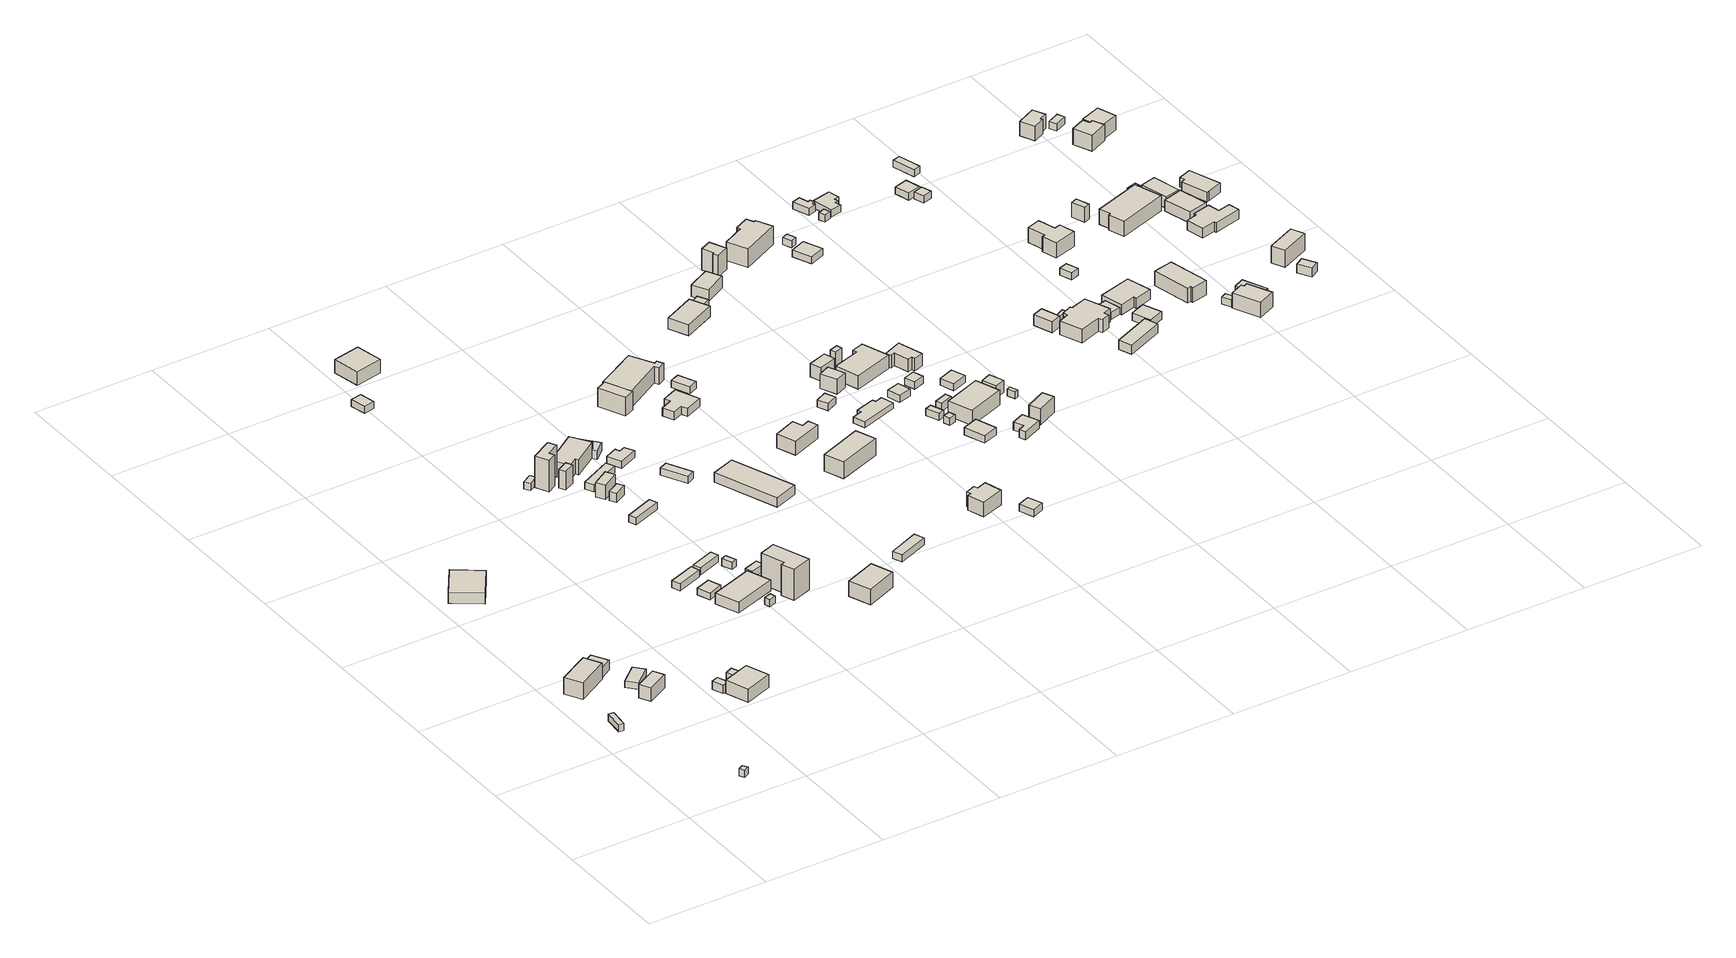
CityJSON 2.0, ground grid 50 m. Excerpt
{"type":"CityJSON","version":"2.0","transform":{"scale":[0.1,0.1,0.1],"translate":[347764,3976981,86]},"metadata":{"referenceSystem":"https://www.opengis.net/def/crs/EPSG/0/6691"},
"CityObjects":{
"building1":{"type":"Building","attributes":{"measuredHeight":3},"geometry":[{"type":"Solid","lod":"1","boundaries":[[[[0,1,2,3]],[[2,4,5,3]],[[1,6,4,2]],[[0,7,6,1]],[[3,5,7,0]],[[4,6,7,5]]]]}]},
"building2":{"type":"Building","attributes":{"measuredHeight":3},"geometry":[{"type":"Solid","lod":"1","boundaries":[[[[8,9,10,11]],[[10,12,13,11]],[[9,14,12,10]],[[8,15,14,9]],[[11,13,15,8]],[[12,14,15,13]]]]}]},
"building3":{"type":"Building","attributes":{"measuredHeight":8.2},"geometry":[{"type":"Solid","lod":"1","boundaries":[[[[16,17,18,19]],[[18,20,21,19]],[[17,22,20,18]],[[16,23,22,17]],[[19,21,23,16]],[[20,22,23,21]]]]}]},
"building4":{"type":"Building","attributes":{"measuredHeight":6.9},"geometry":[{"type":"Solid","lod":"1","boundaries":[[[[24,25,26,27]],[[26,28,29,27]],[[25,30,28,26]],[[24,31,30,25]],[[27,29,31,24]],[[28,30,31,29]]]]}]},
"building5":{"type":"Building","attributes":{"measuredHeight":4.3},"geometry":[{"type":"Solid","lod":"1","boundaries":[[[[32,33,34,35]],[[34,36,37,35]],[[33,38,36,34]],[[32,39,38,33]],[[35,37,39,32]],[[36,38,39,37]]]]}]},
"building6":{"type":"Building","attributes":{"measuredHeight":2.7},"geometry":[{"type":"Solid","lod":"1","boundaries":[[[[40,41,42,43]],[[42,44,45,43]],[[41,46,44,42]],[[40,47,46,41]],[[43,45,47,40]],[[44,46,47,45]]]]}]},
"building7":{"type":"Building","attributes":{"measuredHeight":6.2},"geometry":[{"type":"Solid","lod":"1","boundaries":[[[[48,49,50,51]],[[50,52,53,51]],[[49,54,52,50]],[[48,55,54,49]],[[51,53,55,48]],[[52,54,55,53]]]]}]},
"building8":{"type":"Building","attributes":{"measuredHeight":3.5},"geometry":[{"type":"Solid","lod":"1","boundaries":[[[[56,57,58,59]],[[58,60,61,59]],[[57,62,60,58]],[[56,63,62,57]],[[59,61,63,56]],[[60,62,63,61]]]]}]},
"building9":{"type":"Building","attributes":{"measuredHeight":8.1},"geometry":[{"type":"Solid","lod":"1","boundaries":[[[[64,65,66,67]],[[66,68,69,67]],[[65,70,68,66]],[[64,71,70,65]],[[67,69,71,64]],[[68,70,71,69]]]]}]},
"building10":{"type":"Building","attributes":{"measuredHeight":3},"geometry":[{"type":"Solid","lod":"1","boundaries":[[[[72,73,74,75,76,77]],[[76,78,79,77]],[[75,80,78,76]],[[74,81,80,75]],[[73,82,81,74]],[[72,83,82,73]],[[77,79,83,72]],[[78,80,81,82,83,79]]]]}]},
"building11":{"type":"Building","attributes":{"measuredHeight":2.8},"geometry":[{"type":"Solid","lod":"1","boundaries":[[[[84,85,86,87]],[[86,88,89,87]],[[85,90,88,86]],[[84,91,90,85]],[[87,89,91,84]],[[88,90,91,89]]]]}]},
"building12":{"type":"Building","attributes":{"measuredHeight":3},"geometry":[{"type":"Solid","lod":"1","boundaries":[[[[92,93,94,95]],[[94,96,97,95]],[[93,98,96,94]],[[92,99,98,93]],[[95,97,99,92]],[[96,98,99,97]]]]}]},
"building13":{"type":"Building","attributes":{"measuredHeight":6.2},"geometry":[{"type":"Solid","lod":"1","boundaries":[[[[100,101,102,103]],[[102,104,105,103]],[[101,106,104,102]],[[100,107,106,101]],[[103,105,107,100]],[[104,106,107,105]]]]}]},
"building14":{"type":"Building","attributes":{"measuredHeight":3},"geometry":[{"type":"Solid","lod":"1","boundaries":[[[[108,109,110,111]],[[110,112,113,111]],[[109,114,112,110]],[[108,115,114,109]],[[111,113,115,108]],[[112,114,115,113]]]]}]},
"building15":{"type":"Building","attributes":{"measuredHeight":3},"geometry":[{"type":"Solid","lod":"1","boundaries":[[[[116,117,118,119]],[[118,120,121,119]],[[117,122,120,118]],[[116,123,122,117]],[[119,121,123,116]],[[120,122,123,121]]]]}]},
"building16":{"type":"Building","attributes":{"measuredHeight":3},"geometry":[{"type":"Solid","lod":"1","boundaries":[[[[124,125,126,127]],[[126,128,129,127]],[[125,130,128,126]],[[124,131,130,125]],[[127,129,131,124]],[[128,130,131,129]]]]}]},
"building17":{"type":"Building","attributes":{"measuredHeight":3},"geometry":[{"type":"Solid","lod":"1","boundaries":[[[[132,133,134,135]],[[134,136,137,135]],[[133,138,136,134]],[[132,139,138,133]],[[135,137,139,132]],[[136,138,139,137]]]]}]},
"building18":{"type":"Building","attributes":{"measuredHeight":3},"geometry":[{"type":"Solid","lod":"1","boundaries":[[[[140,141,142,143]],[[142,144,145,143]],[[141,146,144,142]],[[140,147,146,141]],[[143,145,147,140]],[[144,146,147,145]]]]}]},
"building19":{"type":"Building","attributes":{"measuredHeight":14.5},"geometry":[{"type":"Solid","lod":"1","boundaries":[[[[148,149,150,151,152,153]],[[152,154,155,153]],[[151,156,154,152]],[[150,157,156,151]],[[149,158,157,150]],[[148,159,158,149]],[[153,155,159,148]],[[154,156,157,158,159,155]]]]}]},
"building20":{"type":"Building","attributes":{"measuredHeight":14.9},"geometry":[{"type":"Solid","lod":"1","boundaries":[[[[160,161,162,163,164,165]],[[164,166,167,165]],[[163,168,166,164]],[[162,169,168,163]],[[161,170,169,162]],[[160,171,170,161]],[[165,167,171,160]],[[166,168,169,170,171,167]]]]}]},
"building21":{"type":"Building","attributes":{"measuredHeight":3},"geometry":[{"type":"Solid","lod":"1","boundaries":[[[[172,173,174,175]],[[174,176,177,175]],[[173,178,176,174]],[[172,179,178,173]],[[175,177,179,172]],[[176,178,179,177]]]]}]},
"building22":{"type":"Building","attributes":{"measuredHeight":8},"geometry":[{"type":"Solid","lod":"1","boundaries":[[[[180,181,182,183]],[[182,184,185,183]],[[181,186,184,182]],[[180,187,186,181]],[[183,185,187,180]],[[184,186,187,185]]]]}]},
"building23":{"type":"Building","attributes":{"measuredHeight":3},"geometry":[{"type":"Solid","lod":"1","boundaries":[[[[188,189,190,191]],[[190,192,193,191]],[[189,194,192,190]],[[188,195,194,189]],[[191,193,195,188]],[[192,194,195,193]]]]}]},
"building24":{"type":"Building","attributes":{"measuredHeight":3.9},"geometry":[{"type":"Solid","lod":"1","boundaries":[[[[196,197,198,199]],[[198,200,201,199]],[[197,202,200,198]],[[196,203,202,197]],[[199,201,203,196]],[[200,202,203,201]]]]}]},
"building25":{"type":"Building","attributes":{"measuredHeight":6},"geometry":[{"type":"Solid","lod":"1","boundaries":[[[[204,205,206,207]],[[206,208,209,207]],[[205,210,208,206]],[[204,211,210,205]],[[207,209,211,204]],[[208,210,211,209]]]]}]},
"building26":{"type":"Building","attributes":{"measuredHeight":3},"geometry":[{"type":"Solid","lod":"1","boundaries":[[[[212,213,214,215]],[[214,216,217,215]],[[213,218,216,214]],[[212,219,218,213]],[[215,217,219,212]],[[216,218,219,217]]]]}]},
"building27":{"type":"Building","attributes":{"measuredHeight":10.2},"geometry":[{"type":"Solid","lod":"1","boundaries":[[[[220,221,222,223,224,225,226,227]],[[226,228,229,227]],[[225,230,228,226]],[[224,231,230,225]],[[223,232,231,224]],[[222,233,232,223]],[[221,234,233,222]],[[220,235,234,221]],[[227,229,235,220]],[[228,230,231,232,233,234,235,229]]]]}]},
"building28":{"type":"Building","attributes":{"measuredHeight":8},"geometry":[{"type":"Solid","lod":"1","boundaries":[[[[236,237,238,239]],[[238,240,241,239]],[[237,242,240,238]],[[236,243,242,237]],[[239,241,243,236]],[[240,242,243,241]]]]}]},
"building29":{"type":"Building","attributes":{"measuredHeight":8.4},"geometry":[{"type":"Solid","lod":"1","boundaries":[[[[244,245,246,247]],[[246,248,249,247]],[[245,250,248,246]],[[244,251,250,245]],[[247,249,251,244]],[[248,250,251,249]]]]}]},
"building30":{"type":"Building","attributes":{"measuredHeight":4.7},"geometry":[{"type":"Solid","lod":"1","boundaries":[[[[252,253,254,255,256,257]],[[256,258,259,257]],[[255,260,258,256]],[[254,261,260,255]],[[253,262,261,254]],[[252,263,262,253]],[[257,259,263,252]],[[258,260,261,262,263,259]]]]}]},
"building31":{"type":"Building","attributes":{"measuredHeight":3},"geometry":[{"type":"Solid","lod":"1","boundaries":[[[[264,265,266,267,268,269]],[[268,270,271,269]],[[267,272,270,268]],[[266,273,272,267]],[[265,274,273,266]],[[264,275,274,265]],[[269,271,275,264]],[[270,272,273,274,275,271]]]]}]},
"building32":{"type":"Building","attributes":{"measuredHeight":3},"geometry":[{"type":"Solid","lod":"1","boundaries":[[[[276,277,278,279]],[[278,280,281,279]],[[277,282,280,278]],[[276,283,282,277]],[[279,281,283,276]],[[280,282,283,281]]]]}]},
"building33":{"type":"Building","attributes":{"measuredHeight":4.9},"geometry":[{"type":"Solid","lod":"1","boundaries":[[[[284,285,286,287]],[[286,288,289,287]],[[285,290,288,286]],[[284,291,290,285]],[[287,289,291,284]],[[288,290,291,289]]]]}]},
"building34":{"type":"Building","attributes":{"measuredHeight":3},"geometry":[{"type":"Solid","lod":"1","boundaries":[[[[292,293,294,295]],[[294,296,297,295]],[[293,298,296,294]],[[292,299,298,293]],[[295,297,299,292]],[[296,298,299,297]]]]}]},
"building35":{"type":"Building","attributes":{"measuredHeight":10.5},"geometry":[{"type":"Solid","lod":"1","boundaries":[[[[300,301,302,303]],[[302,304,305,303]],[[301,306,304,302]],[[300,307,306,301]],[[303,305,307,300]],[[304,306,307,305]]]]}]},
"building36":{"type":"Building","attributes":{"measuredHeight":3.7},"geometry":[{"type":"Solid","lod":"1","boundaries":[[[[308,309,310,311,312,313,314,315]],[[314,316,317,315]],[[313,318,316,314]],[[312,319,318,313]],[[311,320,319,312]],[[310,321,320,311]],[[309,322,321,310]],[[308,323,322,309]],[[315,317,323,308]],[[316,318,319,320,321,322,323,317]]]]}]},
"building37":{"type":"Building","attributes":{"measuredHeight":10.2},"geometry":[{"type":"Solid","lod":"1","boundaries":[[[[324,325,326,327,328,329,330,331]],[[330,332,333,331]],[[329,334,332,330]],[[328,335,334,329]],[[327,336,335,328]],[[326,337,336,327]],[[325,338,337,326]],[[324,339,338,325]],[[331,333,339,324]],[[332,334,335,336,337,338,339,333]]]]}]},
"building38":{"type":"Building","attributes":{"measuredHeight":7.8},"geometry":[{"type":"Solid","lod":"1","boundaries":[[[[340,341,342,343,344,345]],[[344,346,347,345]],[[343,348,346,344]],[[342,349,348,343]],[[341,350,349,342]],[[340,351,350,341]],[[345,347,351,340]],[[346,348,349,350,351,347]]]]}]},
"building39":{"type":"Building","attributes":{"measuredHeight":9.1},"geometry":[{"type":"Solid","lod":"1","boundaries":[[[[352,353,354,355]],[[354,356,357,355]],[[353,358,356,354]],[[352,359,358,353]],[[355,357,359,352]],[[356,358,359,357]]]]}]},
"building40":{"type":"Building","attributes":{"measuredHeight":3},"geometry":[{"type":"Solid","lod":"1","boundaries":[[[[360,361,362,363]],[[362,364,365,363]],[[361,366,364,362]],[[360,367,366,361]],[[363,365,367,360]],[[364,366,367,365]]]]}]},
"building41":{"type":"Building","attributes":{"measuredHeight":7.5},"geometry":[{"type":"Solid","lod":"1","boundaries":[[[[368,369,370,371,372,373,374,375]],[[374,376,377,375]],[[373,378,376,374]],[[372,379,378,373]],[[371,380,379,372]],[[370,381,380,371]],[[369,382,381,370]],[[368,383,382,369]],[[375,377,383,368]],[[376,378,379,380,381,382,383,377]]]]}]},
"building42":{"type":"Building","attributes":{"measuredHeight":3},"geometry":[{"type":"Solid","lod":"1","boundaries":[[[[384,385,386,387]],[[386,388,389,387]],[[385,390,388,386]],[[384,391,390,385]],[[387,389,391,384]],[[388,390,391,389]]]]}]},
"building43":{"type":"Building","attributes":{"measuredHeight":3},"geometry":[{"type":"Solid","lod":"1","boundaries":[[[[392,393,394,395]],[[394,396,397,395]],[[393,398,396,394]],[[392,399,398,393]],[[395,397,399,392]],[[396,398,399,397]]]]}]},
"building44":{"type":"Building","attributes":{"measuredHeight":2.5},"geometry":[{"type":"Solid","lod":"1","boundaries":[[[[400,401,402,403,404,405,406,407]],[[406,408,409,407]],[[405,410,408,406]],[[404,411,410,405]],[[403,412,411,404]],[[402,413,412,403]],[[401,414,413,402]],[[400,415,414,401]],[[407,409,415,400]],[[408,410,411,412,413,414,415,409]]]]}]},
"building45":{"type":"Building","attributes":{"measuredHeight":6.3},"geometry":[{"type":"Solid","lod":"1","boundaries":[[[[416,417,418,419]],[[418,420,421,419]],[[417,422,420,418]],[[416,423,422,417]],[[419,421,423,416]],[[420,422,423,421]]]]}]},
"building46":{"type":"Building","attributes":{"measuredHeight":6.4},"geometry":[{"type":"Solid","lod":"1","boundaries":[[[[424,425,426,427]],[[426,428,429,427]],[[425,430,428,426]],[[424,431,430,425]],[[427,429,431,424]],[[428,430,431,429]]]]}]},
"building47":{"type":"Building","attributes":{"measuredHeight":7.1},"geometry":[{"type":"Solid","lod":"1","boundaries":[[[[432,433,434,435]],[[434,436,437,435]],[[433,438,436,434]],[[432,439,438,433]],[[435,437,439,432]],[[436,438,439,437]]]]}]},
"building48":{"type":"Building","attributes":{"measuredHeight":3},"geometry":[{"type":"Solid","lod":"1","boundaries":[[[[440,441,442,443]],[[442,444,445,443]],[[441,446,444,442]],[[440,447,446,441]],[[443,445,447,440]],[[444,446,447,445]]]]}]},
"building49":{"type":"Building","attributes":{"measuredHeight":3},"geometry":[{"type":"Solid","lod":"1","boundaries":[[[[448,449,450,451]],[[450,452,453,451]],[[449,454,452,450]],[[448,455,454,449]],[[451,453,455,448]],[[452,454,455,453]]]]}]},
"building50":{"type":"Building","attributes":{"measuredHeight":3.1},"geometry":[{"type":"Solid","lod":"1","boundaries":[[[[456,457,458,459]],[[458,460,461,459]],[[457,462,460,458]],[[456,463,462,457]],[[459,461,463,456]],[[460,462,463,461]]]]}]},
"building51":{"type":"Building","attributes":{"measuredHeight":3},"geometry":[{"type":"Solid","lod":"1","boundaries":[[[[464,465,466,467]],[[466,468,469,467]],[[465,470,468,466]],[[464,471,470,465]],[[467,469,471,464]],[[468,470,471,469]]]]}]},
"building52":{"type":"Building","attributes":{"measuredHeight":7.3},"geometry":[{"type":"Solid","lod":"1","boundaries":[[[[472,473,474,475]],[[474,476,477,475]],[[473,478,476,474]],[[472,479,478,473]],[[475,477,479,472]],[[476,478,479,477]]]]}]},
"building53":{"type":"Building","attributes":{"measuredHeight":3},"geometry":[{"type":"Solid","lod":"1","boundaries":[[[[480,481,482,483]],[[482,484,485,483]],[[481,486,484,482]],[[480,487,486,481]],[[483,485,487,480]],[[484,486,487,485]]]]}]},
"building54":{"type":"Building","attributes":{"measuredHeight":8.5},"geometry":[{"type":"Solid","lod":"1","boundaries":[[[[488,489,490,491,492,493]],[[492,494,495,493]],[[491,496,494,492]],[[490,497,496,491]],[[489,498,497,490]],[[488,499,498,489]],[[493,495,499,488]],[[494,496,497,498,499,495]]]]}]},
"building55":{"type":"Building","attributes":{"measuredHeight":3.6},"geometry":[{"type":"Solid","lod":"1","boundaries":[[[[500,501,502,503]],[[502,504,505,503]],[[501,506,504,502]],[[500,507,506,501]],[[503,505,507,500]],[[504,506,507,505]]]]}]},
"building56":{"type":"Building","attributes":{"measuredHeight":3},"geometry":[{"type":"Solid","lod":"1","boundaries":[[[[508,509,510,511]],[[510,512,513,511]],[[509,514,512,510]],[[508,515,514,509]],[[511,513,515,508]],[[512,514,515,513]]]]}]},
"building57":{"type":"Building","attributes":{"measuredHeight":9},"geometry":[{"type":"Solid","lod":"1","boundaries":[[[[516,517,518,519]],[[518,520,521,519]],[[517,522,520,518]],[[516,523,522,517]],[[519,521,523,516]],[[520,522,523,521]]]]}]},
"building58":{"type":"Building","attributes":{"measuredHeight":6.4},"geometry":[{"type":"Solid","lod":"1","boundaries":[[[[524,525,526,527]],[[526,528,529,527]],[[525,530,528,526]],[[524,531,530,525]],[[527,529,531,524]],[[528,530,531,529]]]]}]},
"building59":{"type":"Building","attributes":{"measuredHeight":4},"geometry":[{"type":"Solid","lod":"1","boundaries":[[[[532,533,534,535,536,537]],[[536,538,539,537]],[[535,540,538,536]],[[534,541,540,535]],[[533,542,541,534]],[[532,543,542,533]],[[537,539,543,532]],[[538,540,541,542,543,539]]]]}]},
"building60":{"type":"Building","attributes":{"measuredHeight":6},"geometry":[{"type":"Solid","lod":"1","boundaries":[[[[544,545,546,547,548,549,550,551]],[[550,552,553,551]],[[549,554,552,550]],[[548,555,554,549]],[[547,556,555,548]],[[546,557,556,547]],[[545,558,557,546]],[[544,559,558,545]],[[551,553,559,544]],[[552,554,555,556,557,558,559,553]]]]}]},
"building61":{"type":"Building","attributes":{"measuredHeight":3},"geometry":[{"type":"Solid","lod":"1","boundaries":[[[[560,561,562,563]],[[562,564,565,563]],[[561,566,564,562]],[[560,567,566,561]],[[563,565,567,560]],[[564,566,567,565]]]]}]},
"building62":{"type":"Building","attributes":{"measuredHeight":7.3},"geometry":[{"type":"Solid","lod":"1","boundaries":[[[[568,569,570,571]],[[570,572,573,571]],[[569,574,572,570]],[[568,575,574,569]],[[571,573,575,568]],[[572,574,575,573]]]]}]},
"building63":{"type":"Building","attributes":{"measuredHeight":9.1},"geometry":[{"type":"Solid","lod":"1","boundaries":[[[[576,577,578,579,580,581]],[[580,582,583,581]],[[579,584,582,580]],[[578,585,584,579]],[[577,586,585,578]],[[576,587,586,577]],[[581,583,587,576]],[[582,584,585,586,587,583]]]]}]},
"building64":{"type":"Building","attributes":{"measuredHeight":5.1},"geometry":[{"type":"Solid","lod":"1","boundaries":[[[[588,589,590,591]],[[590,592,593,591]],[[589,594,592,590]],[[588,595,594,589]],[[591,593,595,588]],[[592,594,595,593]]]]}]},
"building65":{"type":"Building","attributes":{"measuredHeight":3},"geometry":[{"type":"Solid","lod":"1","boundaries":[[[[596,597,598,599]],[[598,600,601,599]],[[597,602,600,598]],[[596,603,602,597]],[[599,601,603,596]],[[600,602,603,601]]]]}]},
"building66":{"type":"Building","attributes":{"measuredHeight":11.4},"geometry":[{"type":"Solid","lod":"1","boundaries":[[[[604,605,606,607,608,609,610,611]],[[610,612,613,611]],[[609,614,612,610]],[[608,615,614,609]],[[607,616,615,608]],[[606,617,616,607]],[[605,618,617,606]],[[604,619,618,605]],[[611,613,619,604]],[[612,614,615,616,617,618,619,613]]]]}]},
"building67":{"type":"Building","attributes":{"measuredHeight":2.9},"geometry":[{"type":"Solid","lod":"1","boundaries":[[[[620,621,622,623]],[[622,624,625,623]],[[621,626,624,622]],[[620,627,626,621]],[[623,625,627,620]],[[624,626,627,625]]]]}]},
"building68":{"type":"Building","attributes":{"measuredHeight":3},"geometry":[{"type":"Solid","lod":"1","boundaries":[[[[628,629,630,631]],[[630,632,633,631]],[[629,634,632,630]],[[628,635,634,629]],[[631,633,635,628]],[[632,634,635,633]]]]}]},
"building69":{"type":"Building","attributes":{"measuredHeight":4.8},"geometry":[{"type":"Solid","lod":"1","boundaries":[[[[636,637,638,639]],[[638,640,641,639]],[[637,642,640,638]],[[636,643,642,637]],[[639,641,643,636]],[[640,642,643,641]]]]}]},
"building70":{"type":"Building","attributes":{"measuredHeight":3},"geometry":[{"type":"Solid","lod":"1","boundaries":[[[[644,645,646,647]],[[646,648,649,647]],[[645,650,648,646]],[[644,651,650,645]],[[647,649,651,644]],[[648,650,651,649]]]]}]},
"building71":{"type":"Building","attributes":{"measuredHeight":3},"geometry":[{"type":"Solid","lod":"1","boundaries":[[[[652,653,654,655,656,657,658,659]],[[658,660,661,659]],[[657,662,660,658]],[[656,663,662,657]],[[655,664,663,656]],[[654,665,664,655]],[[653,666,665,654]],[[652,667,666,653]],[[659,661,667,652]],[[660,662,663,664,665,666,667,661]]]]}]},
"building72":{"type":"Building","attributes":{"measuredHeight":3.5},"geometry":[{"type":"Solid","lod":"1","boundaries":[[[[668,669,670,671]],[[670,672,673,671]],[[669,674,672,670]],[[668,675,674,669]],[[671,673,675,668]],[[672,674,675,673]]]]}]},
"building73":{"type":"Building","attributes":{"measuredHeight":8.2},"geometry":[{"type":"Solid","lod":"1","boundaries":[[[[676,677,678,679,680,681,682,683,684,685,686,687]],[[686,688,689,687]],[[685,690,688,686]],[[684,691,690,685]],[[683,692,691,684]],[[682,693,692,683]],[[681,694,693,682]],[[680,695,694,681]],[[679,696,695,680]],[[678,697,696,679]],[[677,698,697,678]],[[676,699,698,677]],[[687,689,699,676]],[[688,690,691,692,693,694,695,696,697,698,699,689]]]]}]},
"building74":{"type":"Building","attributes":{"measuredHeight":3},"geometry":[{"type":"Solid","lod":"1","boundaries":[[[[700,701,702,703,704,705,706,707]],[[706,708,709,707]],[[705,710,708,706]],[[704,711,710,705]],[[703,712,711,704]],[[702,713,712,703]],[[701,714,713,702]],[[700,715,714,701]],[[707,709,715,700]],[[708,710,711,712,713,714,715,709]]]]}]},
"building75":{"type":"Building","attributes":{"measuredHeight":4.7},"geometry":[{"type":"Solid","lod":"1","boundaries":[[[[716,717,718,719]],[[718,720,721,719]],[[717,722,720,718]],[[716,723,722,717]],[[719,721,723,716]],[[720,722,723,721]]]]}]},
"building76":{"type":"Building","attributes":{"measuredHeight":3.1},"geometry":[{"type":"Solid","lod":"1","boundaries":[[[[724,725,726,727]],[[726,728,729,727]],[[725,730,728,726]],[[724,731,730,725]],[[727,729,731,724]],[[728,730,731,729]]]]}]},
"building77":{"type":"Building","attributes":{"measuredHeight":3.3},"geometry":[{"type":"Solid","lod":"1","boundaries":[[[[732,733,734,735]],[[734,736,737,735]],[[733,738,736,734]],[[732,739,738,733]],[[735,737,739,732]],[[736,738,739,737]]]]}]},
"building78":{"type":"Building","attributes":{"measuredHeight":5.3},"geometry":[{"type":"Solid","lod":"1","boundaries":[[[[740,741,742,743,744,745]],[[744,746,747,745]],[[743,748,746,744]],[[742,749,748,743]],[[741,750,749,742]],[[740,751,750,741]],[[745,747,751,740]],[[746,748,749,750,751,747]]]]}]},
"building79":{"type":"Building","attributes":{"measuredHeight":3},"geometry":[{"type":"Solid","lod":"1","boundaries":[[[[752,753,754,755]],[[754,756,757,755]],[[753,758,756,754]],[[752,759,758,753]],[[755,757,759,752]],[[756,758,759,757]]]]}]},
"building80":{"type":"Building","attributes":{"measuredHeight":3},"geometry":[{"type":"Solid","lod":"1","boundaries":[[[[760,761,762,763]],[[762,764,765,763]],[[761,766,764,762]],[[760,767,766,761]],[[763,765,767,760]],[[764,766,767,765]]]]}]},
"building81":{"type":"Building","attributes":{"measuredHeight":3},"geometry":[{"type":"Solid","lod":"1","boundaries":[[[[768,769,770,771]],[[770,772,773,771]],[[769,774,772,770]],[[768,775,774,769]],[[771,773,775,768]],[[772,774,775,773]]]]}]},
"building82":{"type":"Building","attributes":{"measuredHeight":7.4},"geometry":[{"type":"Solid","lod":"1","boundaries":[[[[776,777,778,779,780,781,782,783]],[[782,784,785,783]],[[781,786,784,782]],[[780,787,786,781]],[[779,788,787,780]],[[778,789,788,779]],[[777,790,789,778]],[[776,791,790,777]],[[783,785,791,776]],[[784,786,787,788,789,790,791,785]]]]}]},
"building83":{"type":"Building","attributes":{"measuredHeight":3},"geometry":[{"type":"Solid","lod":"1","boundaries":[[[[792,793,794,795]],[[794,796,797,795]],[[793,798,796,794]],[[792,799,798,793]],[[795,797,799,792]],[[796,798,799,797]]]]}]},
"building84":{"type":"Building","attributes":{"measuredHeight":8.5},"geometry":[{"type":"Solid","lod":"1","boundaries":[[[[800,801,802,803,804,805]],[[804,806,807,805]],[[803,808,806,804]],[[802,809,808,803]],[[801,810,809,802]],[[800,811,810,801]],[[805,807,811,800]],[[806,808,809,810,811,807]]]]}]},
"building85":{"type":"Building","attributes":{"measuredHeight":3},"geometry":[{"type":"Solid","lod":"1","boundaries":[[[[812,813,814,815]],[[814,816,817,815]],[[813,818,816,814]],[[812,819,818,813]],[[815,817,819,812]],[[816,818,819,817]]]]}]},
"building86":{"type":"Building","attributes":{"measuredHeight":8.8},"geometry":[{"type":"Solid","lod":"1","boundaries":[[[[820,821,822,823,824,825]],[[824,826,827,825]],[[823,828,826,824]],[[822,829,828,823]],[[821,830,829,822]],[[820,831,830,821]],[[825,827,831,820]],[[826,828,829,830,831,827]]]]}]},
"building87":{"type":"Building","attributes":{"measuredHeight":6.3},"geometry":[{"type":"Solid","lod":"1","boundaries":[[[[832,833,834,835]],[[834,836,837,835]],[[833,838,836,834]],[[832,839,838,833]],[[835,837,839,832]],[[836,838,839,837]]]]}]},
"building88":{"type":"Building","attributes":{"measuredHeight":3},"geometry":[{"type":"Solid","lod":"1","boundaries":[[[[840,841,842,843]],[[842,844,845,843]],[[841,846,844,842]],[[840,847,846,841]],[[843,845,847,840]],[[844,846,847,845]]]]}]},
"building89":{"type":"Building","attributes":{"measuredHeight":9.7},"geometry":[{"type":"Solid","lod":"1","boundaries":[[[[848,849,850,851,852,853]],[[852,854,855,853]],[[851,856,854,852]],[[850,857,856,851]],[[849,858,857,850]],[[848,859,858,849]],[[853,855,859,848]],[[854,856,857,858,859,855]]]]}]},
"building90":{"type":"Building","attributes":{"measuredHeight":3},"geometry":[{"type":"Solid","lod":"1","boundaries":[[[[860,861,862,863]],[[862,864,865,863]],[[861,866,864,862]],[[860,867,866,861]],[[863,865,867,860]],[[864,866,867,865]]]]}]},
"building91":{"type":"Building","attributes":{"measuredHeight":3.8},"geometry":[{"type":"Solid","lod":"1","boundaries":[[[[868,869,870,871]],[[870,872,873,871]],[[869,874,872,870]],[[868,875,874,869]],[[871,873,875,868]],[[872,874,875,873]]]]}]},
"building92":{"type":"Building","attributes":{"measuredHeight":6.1},"geometry":[{"type":"Solid","lod":"1","boundaries":[[[[876,877,878,879]],[[878,880,881,879]],[[877,882,880,878]],[[876,883,882,877]],[[879,881,883,876]],[[880,882,883,881]]]]}]},
"building93":{"type":"Building","attributes":{"measuredHeight":5.3},"geometry":[{"type":"Solid","lod":"1","boundaries":[[[[884,885,886,887,888,889,890,891,892,893]],[[892,894,895,893]],[[891,896,894,892]],[[890,897,896,891]],[[889,898,897,890]],[[888,899,898,889]],[[887,900,899,888]],[[886,901,900,887]],[[885,902,901,886]],[[884,903,902,885]],[[893,895,903,884]],[[894,896,897,898,899,900,901,902,903,895]]]]}]},
"building94":{"type":"Building","attributes":{"measuredHeight":6.6},"geometry":[{"type":"Solid","lod":"1","boundaries":[[[[904,905,906,907]],[[906,908,909,907]],[[905,910,908,906]],[[904,911,910,905]],[[907,909,911,904]],[[908,910,911,909]]]]}]},
"building95":{"type":"Building","attributes":{"measuredHeight":8.1},"geometry":[{"type":"Solid","lod":"1","boundaries":[[[[912,913,914,915]],[[914,916,917,915]],[[913,918,916,914]],[[912,919,918,913]],[[915,917,919,912]],[[916,918,919,917]]]]}]},
"building96":{"type":"Building","attributes":{"measuredHeight":6.2},"geometry":[{"type":"Solid","lod":"1","boundaries":[[[[920,921,922,923,924,925]],[[924,926,927,925]],[[923,928,926,924]],[[922,929,928,923]],[[921,930,929,922]],[[920,931,930,921]],[[925,927,931,920]],[[926,928,929,930,931,927]]]]}]},
"building97":{"type":"Building","attributes":{"measuredHeight":7.6},"geometry":[{"type":"Solid","lod":"1","boundaries":[[[[932,933,934,935,936,937]],[[936,938,939,937]],[[935,940,938,936]],[[934,941,940,935]],[[933,942,941,934]],[[932,943,942,933]],[[937,939,943,932]],[[938,940,941,942,943,939]]]]}]},
"building98":{"type":"Building","attributes":{"measuredHeight":4.8},"geometry":[{"type":"Solid","lod":"1","boundaries":[[[[944,945,946,947,948,949,950]],[[949,951,952,950]],[[948,953,951,949]],[[947,954,953,948]],[[946,955,954,947]],[[945,956,955,946]],[[944,957,956,945]],[[950,952,957,944]],[[951,953,954,955,956,957,952]]]]}]},
"building99":{"type":"Building","attributes":{"measuredHeight":3.1},"geometry":[{"type":"Solid","lod":"1","boundaries":[[[[958,959,960,961]],[[960,962,963,961]],[[959,964,962,960]],[[958,965,964,959]],[[961,963,965,958]],[[962,964,965,963]]]]}]},
"building100":{"type":"Building","attributes":{"measuredHeight":7.6},"geometry":[{"type":"Solid","lod":"1","boundaries":[[[[966,967,968,969,970,971]],[[970,972,973,971]],[[969,974,972,970]],[[968,975,974,969]],[[967,976,975,968]],[[966,977,976,967]],[[971,973,977,966]],[[972,974,975,976,977,973]]]]}]}
},
"vertices":[
[62,585,79],[53,504,79],[33,506,79],[41,587,79],[33,506,109],[41,587,109],[53,504,109],[62,585,109],
[254,39,82],[265,18,82],[243,7,82],[232,27,82],[243,7,112],[232,27,112],[265,18,112],[254,39,112],
[176,833,73],[47,761,73],[9,829,73],[139,901,73],[9,829,143],[139,901,143],[47,761,143],[176,833,143],
[207,642,88],[297,689,88],[320,644,88],[231,598,88],[320,644,145],[231,598,145],[297,689,145],[207,642,145],
[198,941,68],[235,876,68],[185,848,68],[148,913,68],[185,848,111],[148,913,111],[235,876,111],[198,941,111],
[277,792,86],[312,752,86],[239,691,86],[205,729,86],[239,691,113],[205,729,113],[312,752,113],[277,792,113],
[222,1657,27],[136,1534,27],[28,1610,27],[113,1733,27],[28,1610,73],[113,1733,73],[136,1534,73],[222,1657,73],
[485,554,89],[503,508,89],[474,497,89],[456,543,89],[474,497,124],[456,543,124],[503,508,124],[485,554,124],
[593,531,93],[628,436,93],[513,395,93],[479,490,93],[513,395,149],[479,490,149],[628,436,149],[593,531,149],
[566,585,87],[585,539,87],[538,519,87],[530,537,87],[545,544,87],[534,571,87],[545,544,117],[534,571,117],[530,537,117],[538,519,117],[585,539,117],[566,585,117],
[821,1125,79],[840,1073,79],[779,1049,79],[759,1102,79],[779,1049,107],[759,1102,107],[840,1073,107],[821,1125,107],
[817,1230,79],[829,1195,79],[721,1156,79],[709,1191,79],[721,1156,109],[709,1191,109],[829,1195,109],[817,1230,109],
[958,1080,77],[994,983,77],[818,923,77],[782,1020,77],[818,923,123],[782,1020,123],[994,983,123],[958,1080,123],
[957,929,77],[965,907,77],[934,896,77],[927,919,77],[934,896,107],[927,919,107],[965,907,107],[957,929,107],
[928,1273,78],[940,1242,78],[841,1205,78],[829,1236,78],[841,1205,108],[829,1236,108],[940,1242,108],[928,1273,108],
[698,2102,35],[713,2078,35],[671,2054,35],[657,2078,35],[671,2054,65],[657,2078,65],[713,2078,65],[698,2102,65],
[960,1224,78],[978,1181,78],[955,1172,78],[937,1214,78],[955,1172,108],[937,1214,108],[978,1181,108],[960,1224,108],
[1034,1137,76],[1045,1106,76],[984,1086,76],[973,1116,76],[984,1086,106],[973,1116,106],[1045,1106,106],[1034,1137,106],
[1061,1068,73],[1116,918,73],[1033,888,73],[1013,942,73],[1029,947,73],[994,1043,73],[1029,947,205],[994,1043,205],[1013,942,205],[1033,888,205],[1116,918,205],[1061,1068,205],
[741,2040,44],[752,2020,44],[715,1998,44],[688,2052,44],[775,2101,44],[793,2069,44],[775,2101,178],[793,2069,178],[688,2052,178],[715,1998,178],[752,2020,178],[741,2040,178],
[513,2921,0],[527,2855,0],[482,2845,0],[467,2911,0],[482,2845,30],[467,2911,30],[527,2855,30],[513,2921,30],
[802,2024,44],[815,1999,44],[770,1977,44],[757,2002,44],[770,1977,124],[757,2002,124],[815,1999,124],[802,2024,124],
[943,1694,67],[955,1663,67],[837,1618,67],[825,1648,67],[837,1618,97],[825,1648,97],[955,1663,97],[943,1694,97],
[902,1843,60],[916,1816,60],[865,1788,60],[850,1815,60],[865,1788,99],[850,1815,99],[916,1816,99],[902,1843,99],
[896,1911,53],[917,1876,53],[849,1835,53],[828,1870,53],[849,1835,114],[828,1870,114],[917,1876,114],[896,1911,114],
[965,2013,41],[982,1978,41],[851,1914,41],[834,1949,41],[851,1914,71],[834,1949,71],[982,1978,71],[965,2013,71],
[923,2188,38],[933,2174,38],[974,2112,38],[967,2107,38],[869,2041,38],[861,2053,38],[826,2030,38],[783,2094,38],[826,2030,103],[783,2094,103],[861,2053,103],[869,2041,103],[967,2107,103],[974,2112,103],[933,2174,103],[923,2188,103],
[651,3149,0],[674,3037,0],[561,3014,0],[538,3126,0],[561,3014,58],[538,3126,58],[674,3037,58],[651,3149,58],
[1346,864,67],[1379,775,67],[1251,722,67],[1217,812,67],[1251,722,132],[1217,812,132],[1379,775,132],[1346,864,132],
[980,2091,37],[967,2107,37],[974,2112,37],[933,2174,37],[965,2199,37],[1024,2128,37],[965,2199,74],[1024,2128,74],[933,2174,74],[974,2112,74],[967,2107,74],[980,2091,74],
[1044,2072,39],[1052,2053,39],[1077,2064,39],[1098,2026,39],[1020,1991,39],[994,2049,39],[1020,1991,69],[994,2049,69],[1098,2026,69],[1077,2064,69],[1052,2053,69],[1044,2072,69],
[1134,1879,53],[1186,1778,53],[1153,1761,53],[1100,1862,53],[1153,1761,83],[1100,1862,83],[1186,1778,83],[1134,1879,83],
[1333,1753,54],[1431,1491,54],[1333,1455,54],[1235,1717,54],[1333,1455,94],[1235,1717,94],[1431,1491,94],[1333,1753,94],
[1617,996,59],[1633,956,59],[1506,904,59],[1490,944,59],[1506,904,89],[1490,944,89],[1633,956,89],[1617,996,89],
[1185,2400,21],[1229,2421,21],[1279,2314,21],[1235,2294,21],[1279,2314,100],[1235,2294,100],[1229,2421,100],[1185,2400,100],
[1343,2219,24],[1391,2240,24],[1380,2265,24],[1447,2293,24],[1489,2197,24],[1416,2166,24],[1405,2190,24],[1363,2172,24],[1405,2190,58],[1363,2172,58],[1416,2166,58],[1489,2197,58],[1447,2293,58],[1380,2265,58],[1391,2240,58],[1343,2219,58],
[1233,2440,17],[1405,2534,17],[1456,2440,17],[1468,2447,17],[1482,2422,17],[1452,2405,17],[1441,2423,17],[1287,2332,17],[1441,2423,88],[1287,2332,88],[1452,2405,88],[1482,2422,88],[1468,2447,88],[1456,2440,88],[1405,2534,88],[1233,2440,88],
[1654,1779,53],[1686,1791,53],[1701,1753,53],[1576,1704,53],[1545,1783,53],[1638,1820,53],[1545,1783,112],[1638,1820,112],[1576,1704,112],[1701,1753,112],[1686,1791,112],[1654,1779,112],
[1783,1631,52],[1815,1549,52],[1635,1484,52],[1605,1563,52],[1635,1484,124],[1605,1563,124],[1815,1549,124],[1783,1631,124],
[1513,2377,21],[1544,2306,21],[1505,2289,21],[1474,2361,21],[1505,2289,51],[1474,2361,51],[1544,2306,51],[1513,2377,51],
[1949,1113,48],[1955,1097,48],[1995,1111,48],[2016,1038,48],[1921,1005,48],[1897,1074,48],[1914,1080,48],[1907,1097,48],[1914,1080,110],[1907,1097,110],[1897,1074,110],[1921,1005,110],[2016,1038,110],[1995,1111,110],[1955,1097,110],[1949,1113,110],
[2101,994,43],[2125,935,43],[2074,915,43],[2051,974,43],[2074,915,73],[2051,974,73],[2125,935,73],[2101,994,73],
[1867,1961,44],[1887,1919,44],[1840,1896,44],[1820,1938,44],[1840,1896,74],[1820,1938,74],[1887,1919,74],[1867,1961,74],
[1990,1836,44],[1994,1822,44],[2025,1832,44],[2042,1780,44],[1887,1731,44],[1871,1780,44],[1913,1794,44],[1908,1810,44],[1913,1794,69],[1908,1810,69],[1871,1780,69],[1887,1731,69],[2042,1780,69],[2025,1832,69],[1994,1822,69],[1990,1836,69],
[1945,2058,42],[1975,1992,42],[1928,1970,42],[1897,2036,42],[1928,1970,105],[1897,2036,105],[1975,1992,105],[1945,2058,105],
[1810,2756,16],[1847,2677,16],[1716,2615,16],[1679,2694,16],[1716,2615,62],[1679,2694,62],[1847,2677,62],[1810,2756,62],
[1923,2073,44],[1908,2117,44],[1985,2144,44],[2000,2099,44],[1985,2144,100],[2000,2099,100],[1908,2117,100],[1923,2073,100],
[2142,1690,42],[2163,1637,42],[2138,1627,42],[2116,1680,42],[2138,1627,72],[2116,1680,72],[2163,1637,72],[2142,1690,72],
[2173,1618,41],[2182,1591,41],[2153,1581,41],[2144,1608,41],[2153,1581,71],[2144,1608,71],[2182,1591,71],[2173,1618,71],
[2228,1526,40],[2259,1439,40],[2194,1417,40],[2164,1503,40],[2194,1417,71],[2164,1503,71],[2259,1439,71],[2228,1526,71],
[2124,1873,42],[2139,1819,42],[2084,1803,42],[2068,1857,42],[2084,1803,72],[2068,1857,72],[2139,1819,72],[2124,1873,72],
[2038,2143,43],[2045,2122,43],[2012,2110,43],[2004,2132,43],[2012,2110,116],[2004,2132,116],[2045,2122,116],[2038,2143,116],
[1857,2777,16],[1880,2735,16],[1847,2717,16],[1824,2759,16],[1847,2717,46],[1824,2759,46],[1880,2735,46],[1857,2777,46],
[2091,2094,40],[2085,2111,40],[2136,2127,40],[2176,2013,40],[2010,1959,40],[1978,2058,40],[2010,1959,97],[1978,2058,97],[2176,2013,97],[2136,2127,97],[2085,2111,97],[2091,2094,97],
[2223,1716,41],[2231,1692,41],[2178,1672,41],[2169,1696,41],[2178,1672,76],[2169,1696,76],[2231,1692,76],[2223,1716,76],
[2211,1909,40],[2226,1865,40],[2179,1849,40],[2164,1893,40],[2179,1849,70],[2164,1893,70],[2226,1865,70],[2211,1909,70],
[2341,1700,38],[2378,1599,38],[2222,1541,38],[2185,1641,38],[2222,1541,101],[2185,1641,101],[2378,1599,101],[2341,1700,101],
[1956,2872,16],[1988,2811,16],[1897,2763,16],[1864,2824,16],[1897,2763,66],[1864,2824,66],[1988,2811,66],[1956,2872,66],
[2412,1394,38],[2331,1357,38],[2319,1382,38],[2347,1395,38],[2329,1435,38],[2383,1459,38],[2329,1435,72],[2383,1459,72],[2347,1395,72],[2319,1382,72],[2331,1357,72],[2412,1394,72],
[2255,2070,36],[2287,1966,36],[2247,1953,36],[2243,1967,36],[2225,1961,36],[2206,2023,36],[2187,2016,36],[2179,2038,36],[2187,2016,90],[2179,2038,90],[2206,2023,90],[2225,1961,90],[2243,1967,90],[2247,1953,90],[2287,1966,90],[2255,2070,90],
[2335,1848,38],[2357,1790,38],[2292,1766,38],[2271,1824,38],[2292,1766,67],[2271,1824,67],[2357,1790,67],[2335,1848,67],
[2517,1454,36],[2431,1412,36],[2410,1457,36],[2495,1499,36],[2410,1457,103],[2495,1499,103],[2431,1412,103],[2517,1454,103],
[2036,2970,16],[2067,2903,16],[2015,2879,16],[2005,2900,16],[2012,2903,16],[1991,2949,16],[2012,2903,107],[1991,2949,107],[2005,2900,107],[2015,2879,107],[2067,2903,107],[2036,2970,107],
[2414,1721,36],[2437,1662,36],[2394,1645,36],[2372,1704,36],[2394,1645,88],[2372,1704,88],[2437,1662,88],[2414,1721,88],
[2450,1643,36],[2463,1610,36],[2448,1605,36],[2435,1637,36],[2448,1605,66],[2435,1637,66],[2463,1610,66],[2450,1643,66],
[2096,2952,17],[2186,2996,17],[2180,3009,17],[2238,3038,17],[2253,3009,17],[2261,3013,17],[2294,2947,17],[2137,2869,17],[2294,2947,96],[2137,2869,96],[2261,3013,96],[2253,3009,96],[2238,3038,96],[2180,3009,96],[2186,2996,96],[2096,2952,96],
[2368,2865,20],[2402,2787,20],[2338,2761,20],[2305,2839,20],[2338,2761,49],[2305,2839,49],[2402,2787,49],[2368,2865,49],
[2345,2934,21],[2359,2898,21],[2334,2888,21],[2319,2924,21],[2334,2888,51],[2319,2924,51],[2359,2898,51],[2345,2934,51],
[2815,1992,31],[2843,1915,31],[2800,1899,31],[2772,1976,31],[2800,1899,78],[2772,1976,78],[2843,1915,78],[2815,1992,78],
[2542,2995,24],[2552,2968,24],[2524,2958,24],[2514,2984,24],[2524,2958,54],[2514,2984,54],[2552,2968,54],[2542,2995,54],
[2510,3106,23],[2523,3067,23],[2534,3071,23],[2541,3051,23],[2530,3047,23],[2534,3038,23],[2501,3026,23],[2476,3095,23],[2501,3026,53],[2476,3095,53],[2534,3038,53],[2530,3047,53],[2541,3051,53],[2534,3071,53],[2523,3067,53],[2510,3106,53],
[2884,1961,31],[2891,1946,31],[2849,1925,31],[2842,1940,31],[2849,1925,66],[2842,1940,66],[2891,1946,66],[2884,1961,66],
[2974,1954,27],[3015,1851,27],[2982,1838,27],[2989,1819,27],[2954,1807,27],[2945,1820,27],[2856,1790,27],[2819,1881,27],[2865,1900,27],[2858,1918,27],[2901,1938,27],[2906,1930,27],[2901,1938,84],[2906,1930,84],[2858,1918,84],[2865,1900,84],[2819,1881,84],[2856,1790,84],[2945,1820,84],[2954,1807,84],[2989,1819,84],[2982,1838,84],[3015,1851,84],[2974,1954,84],
[2620,3080,23],[2631,3033,23],[2611,3029,23],[2615,3013,23],[2601,3010,23],[2607,2985,23],[2561,2975,23],[2541,3062,23],[2561,2975,53],[2541,3062,53],[2607,2985,53],[2601,3010,53],[2615,3013,53],[2611,3029,53],[2631,3033,53],[2620,3080,53],
[3121,1702,23],[2967,1635,23],[2946,1689,23],[3102,1757,23],[2946,1689,62],[3102,1757,62],[2967,1635,62],[3121,1702,62],
[3052,1937,27],[3070,1871,27],[3027,1860,27],[3009,1927,27],[3027,1860,58],[3009,1927,58],[3070,1871,58],[3052,1937,58],
[3150,1843,24],[3181,1768,24],[3119,1744,24],[3089,1819,24],[3119,1744,57],[3089,1819,57],[3181,1768,57],[3150,1843,57],
[3187,1998,26],[3216,1895,26],[3142,1874,26],[3139,1886,26],[3076,1868,26],[3051,1960,26],[3076,1868,69],[3051,1960,69],[3139,1886,69],[3142,1874,69],[3216,1895,69],[3187,1998,69],
[3067,2216,28],[3086,2167,28],[3051,2154,28],[3032,2203,28],[3051,2154,58],[3032,2203,58],[3086,2167,58],[3067,2216,58],
[2893,2993,22],[2910,2932,22],[2854,2917,22],[2837,2978,22],[2854,2917,52],[2837,2978,52],[2910,2932,52],[2893,2993,52],
[2916,2926,22],[2928,2884,22],[2888,2872,22],[2875,2914,22],[2888,2872,52],[2875,2914,52],[2928,2884,52],[2916,2926,52],
[3136,2394,24],[3162,2402,24],[3181,2337,24],[3085,2309,24],[3067,2371,24],[3080,2375,24],[3058,2450,24],[3114,2467,24],[3058,2450,88],[3114,2467,88],[3080,2375,88],[3067,2371,88],[3085,2309,88],[3181,2337,88],[3162,2402,88],[3136,2394,88],
[2959,3139,21],[2986,3045,21],[2955,3036,21],[2927,3130,21],[2955,3036,51],[2927,3130,51],[2986,3045,51],[2959,3139,51],
[3369,1993,17],[3408,1823,17],[3341,1808,17],[3339,1818,17],[3323,1814,17],[3287,1974,17],[3323,1814,79],[3287,1974,79],[3339,1818,79],[3341,1808,79],[3408,1823,79],[3369,1993,79],
[3447,1757,15],[3464,1722,15],[3440,1710,15],[3423,1746,15],[3440,1710,45],[3423,1746,45],[3464,1722,45],[3447,1757,45],
[3566,1632,12],[3493,1598,12],[3442,1707,12],[3498,1733,12],[3504,1722,12],[3520,1730,12],[3504,1722,76],[3520,1730,76],[3498,1733,76],[3442,1707,76],[3493,1598,76],[3566,1632,76],
[3306,2514,23],[3326,2459,23],[3300,2449,23],[3279,2504,23],[3300,2449,86],[3279,2504,86],[3326,2459,86],[3306,2514,86],
[3549,1803,12],[3594,1706,12],[3549,1686,12],[3505,1782,12],[3549,1686,42],[3505,1782,42],[3594,1706,42],[3549,1803,42],
[3534,2481,19],[3573,2368,19],[3370,2299,19],[3347,2366,19],[3356,2369,19],[3340,2415,19],[3356,2369,84],[3340,2415,84],[3347,2366,84],[3370,2299,84],[3573,2368,84],[3534,2481,84],
[3570,2531,19],[3578,2500,19],[3535,2489,19],[3527,2520,19],[3535,2489,49],[3527,2520,49],[3578,2500,49],[3570,2531,49],
[3803,1802,4],[3834,1749,4],[3799,1729,4],[3769,1782,4],[3799,1729,42],[3769,1782,42],[3834,1749,42],[3803,1802,42],
[3665,2383,18],[3697,2265,18],[3616,2243,18],[3584,2361,18],[3616,2243,66],[3584,2361,66],[3697,2265,66],[3665,2383,66],
[3585,2218,15],[3633,2230,15],[3631,2242,15],[3704,2259,15],[3715,2210,15],[3768,2222,15],[3779,2175,15],[3663,2148,15],[3661,2157,15],[3602,2142,15],[3661,2157,56],[3602,2142,56],[3663,2148,56],[3779,2175,56],[3768,2222,56],[3715,2210,56],[3704,2259,56],[3631,2242,56],[3633,2230,56],[3585,2218,56],
[3633,2504,18],[3662,2388,18],[3598,2372,18],[3569,2488,18],[3598,2372,66],[3569,2488,66],[3662,2388,66],[3633,2504,66],
[3728,1887,4],[3847,1941,4],[3872,1889,4],[3753,1835,4],[3872,1889,77],[3753,1835,77],[3847,1941,77],[3728,1887,77],
[3506,3105,10],[3530,3055,10],[3499,3040,10],[3503,3032,10],[3455,3009,10],[3427,3067,10],[3455,3009,72],[3427,3067,72],[3503,3032,72],[3499,3040,72],[3530,3055,72],[3506,3105,72],
[3661,2870,13],[3586,2836,13],[3552,2911,13],[3612,2938,13],[3625,2911,13],[3640,2918,13],[3625,2911,81],[3640,2918,81],[3612,2938,81],[3552,2911,81],[3586,2836,81],[3661,2870,81],
[3773,2489,13],[3820,2360,13],[3755,2336,13],[3748,2333,13],[3708,2441,13],[3727,2449,13],[3719,2469,13],[3727,2449,54],[3719,2469,54],[3708,2441,54],[3748,2333,54],[3755,2336,54],[3820,2360,54],[3773,2489,54],
[3593,3076,7],[3606,3047,7],[3556,3024,7],[3543,3053,7],[3556,3024,38],[3543,3053,38],[3606,3047,38],[3593,3076,38],
[3733,2908,11],[3659,2881,11],[3644,2922,11],[3635,2919,11],[3622,2954,11],[3706,2985,11],[3622,2954,74],[3706,2985,74],[3635,2919,74],[3644,2922,74],[3659,2881,74],[3733,2908,74]
]}
